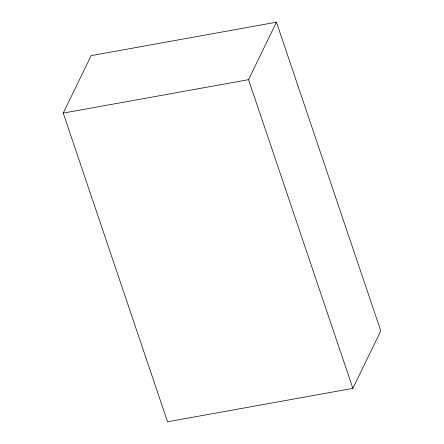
<?xml version="1.0" encoding="UTF-8"?>
<svg xmlns="http://www.w3.org/2000/svg" width="444" height="444" viewBox="0 0 444 444"><rect width="100%" height="100%" fill="white"/><g stroke="black" fill="none" stroke-linecap="round" stroke-linejoin="round"><path stroke-width="0.67" d="M63.226 113.109L91.131 55.633L276.44 22.2L380.774 330.891L352.869 388.367L167.56 421.8L63.226 113.109L248.529 79.676L276.44 22.2M248.529 79.676L352.869 388.367"/></g></svg>
